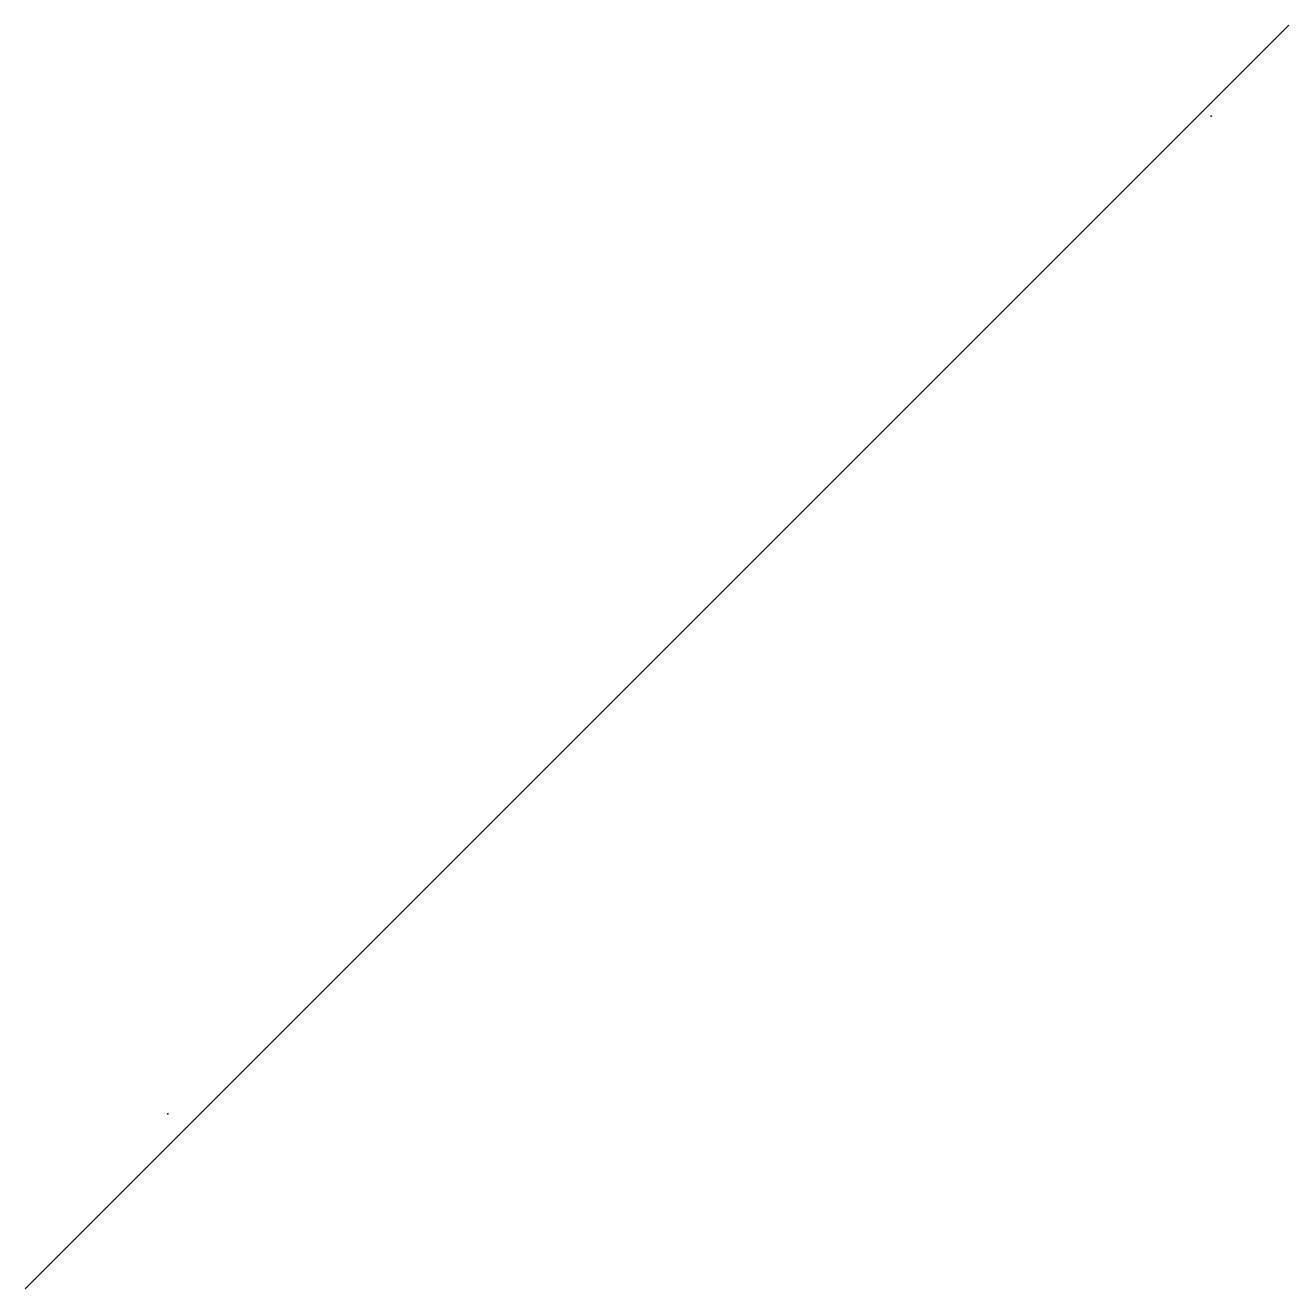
# Model space of a CAD drawing. Header units: millimetres. Extents: x 0 to 50, y 0 to 50.
import ezdxf

# ---------------------------------------------------------------- set-up
doc = ezdxf.new("R2010")
doc.units = ezdxf.units.MM
doc.layers.get('0').update_dxf_attribs({"color": 250, "linetype": 'CONTINUOUS'})

msp = doc.modelspace()

# ---------------------------------------------------------------- linework, layer by layer
msp.add_line((0, 0), (50, 50))
for p in [(46.934, 46.399), (5.645, 6.926)]:
    msp.add_point(p)

doc.saveas('drawing.dxf')
